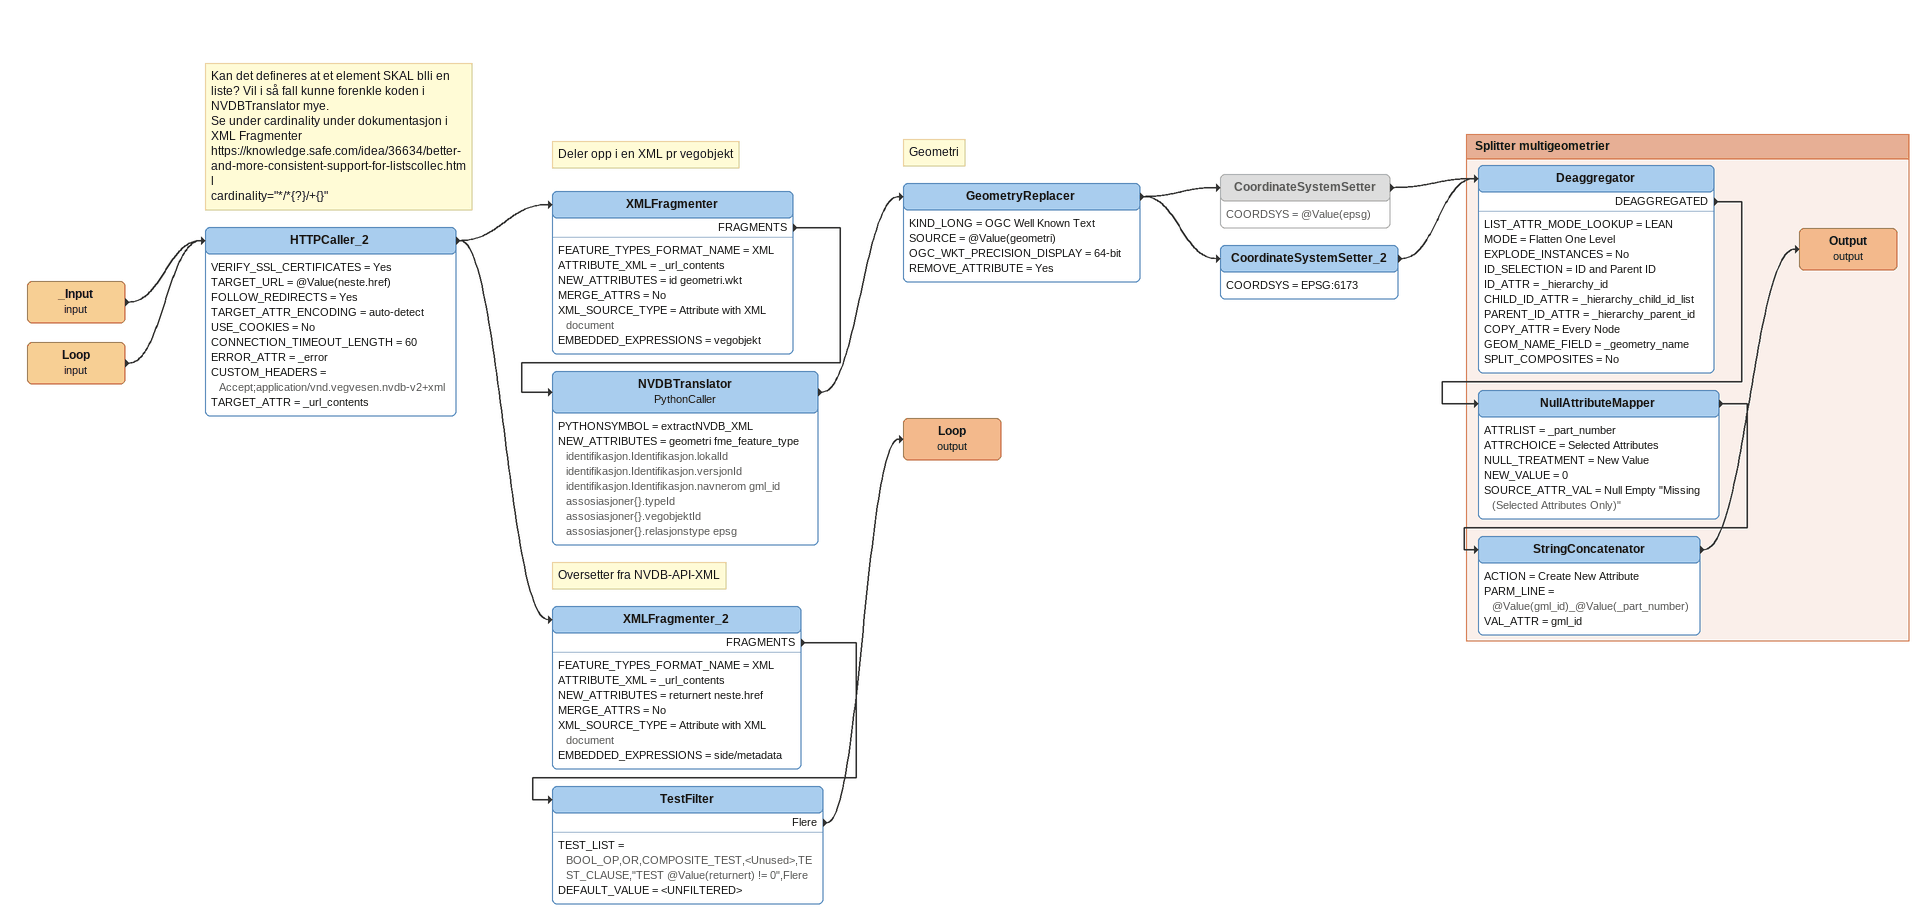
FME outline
_Input (input)
    -> HTTPCaller_2
Loop (input)
    -> HTTPCaller_2
Note: Kan det defineres at et element SKAL blli en liste? Vil i så fall kunne forenkle koden i NVDBTranslator mye. / Se under cardinality under dokumentasjon i XML Fragmenter / https://knowledge.safe.com/idea/36634/better-and-more-consistent-support-for-listscollec.html / cardinality="*/*{?}/+{}"
HTTPCaller_2
    VERIFY_SSL_CERTIFICATES = Yes
    TARGET_URL = @Value(neste.href)
    FOLLOW_REDIRECTS = Yes
    TARGET_ATTR_ENCODING = auto-detect
    USE_COOKIES = No
    CONNECTION_TIMEOUT_LENGTH = 60
    ERROR_ATTR = _error
    CUSTOM_HEADERS = Accept;application/vnd.vegvesen.nvdb-v2+xml
    TARGET_ATTR = _url_contents
    -> XMLFragmenter_2
    -> XMLFragmenter
Note: Deler opp i en XML pr vegobjekt
XMLFragmenter
    FEATURE_TYPES_FORMAT_NAME = XML
    ATTRIBUTE_XML = _url_contents
    NEW_ATTRIBUTES = id geometri.wkt
    MERGE_ATTRS = No
    XML_SOURCE_TYPE = Attribute with XML document
    EMBEDDED_EXPRESSIONS = vegobjekt
    FRAGMENTS -> NVDBTranslator
Note: Oversetter fra NVDB-API-XML
NVDBTranslator: PythonCaller
    PYTHONSYMBOL = extractNVDB_XML
    NEW_ATTRIBUTES = geometri fme_feature_type identifikasjon.Identifikasjon.lokalId identifikasjon.Identifikasjon.versjonId identifikasjon.Identifikasjon.navnerom gml_id assosiasjoner{}.typeId assosiasjoner{}.vegobjektId assosiasjoner{}.relasjonstype epsg
    -> GeometryReplacer
Note: Geometri
GeometryReplacer
    KIND_LONG = OGC Well Known Text
    SOURCE = @Value(geometri)
    OGC_WKT_PRECISION_DISPLAY = 64-bit
    REMOVE_ATTRIBUTE = Yes
    -> CoordinateSystemSetter
    -> CoordinateSystemSetter_2
CoordinateSystemSetter [off]
    COORDSYS = @Value(epsg)
    -> Deaggregator
CoordinateSystemSetter_2
    COORDSYS = EPSG:6173
    -> Deaggregator
XMLFragmenter_2
    FEATURE_TYPES_FORMAT_NAME = XML
    ATTRIBUTE_XML = _url_contents
    NEW_ATTRIBUTES = returnert neste.href
    MERGE_ATTRS = No
    XML_SOURCE_TYPE = Attribute with XML document
    EMBEDDED_EXPRESSIONS = side/metadata
    FRAGMENTS -> TestFilter
TestFilter
    TEST_LIST = BOOL_OP,OR,COMPOSITE_TEST,<Unused>,TEST_CLAUSE,"TEST @Value(returnert) != 0",Flere
    DEFAULT_VALUE = <UNFILTERED>
    Flere -> Loop (output)
Loop (output)

Bookmark: Splitter multigeometrier
Deaggregator
    LIST_ATTR_MODE_LOOKUP = LEAN
    MODE = Flatten One Level
    EXPLODE_INSTANCES = No
    ID_SELECTION = ID and Parent ID
    ID_ATTR = _hierarchy_id
    CHILD_ID_ATTR = _hierarchy_child_id_list
    PARENT_ID_ATTR = _hierarchy_parent_id
    COPY_ATTR = Every Node
    GEOM_NAME_FIELD = _geometry_name
    SPLIT_COMPOSITES = No
    DEAGGREGATED -> NullAttributeMapper
NullAttributeMapper
    ATTRLIST = _part_number
    ATTRCHOICE = Selected Attributes
    NULL_TREATMENT = New Value
    NEW_VALUE = 0
    SOURCE_ATTR_VAL = Null Empty "Missing (Selected Attributes Only)"
    -> StringConcatenator
StringConcatenator
    ACTION = Create New Attribute
    PARM_LINE = @Value(gml_id)_@Value(_part_number)
    VAL_ATTR = gml_id
    -> Output (output)
Output (output)
